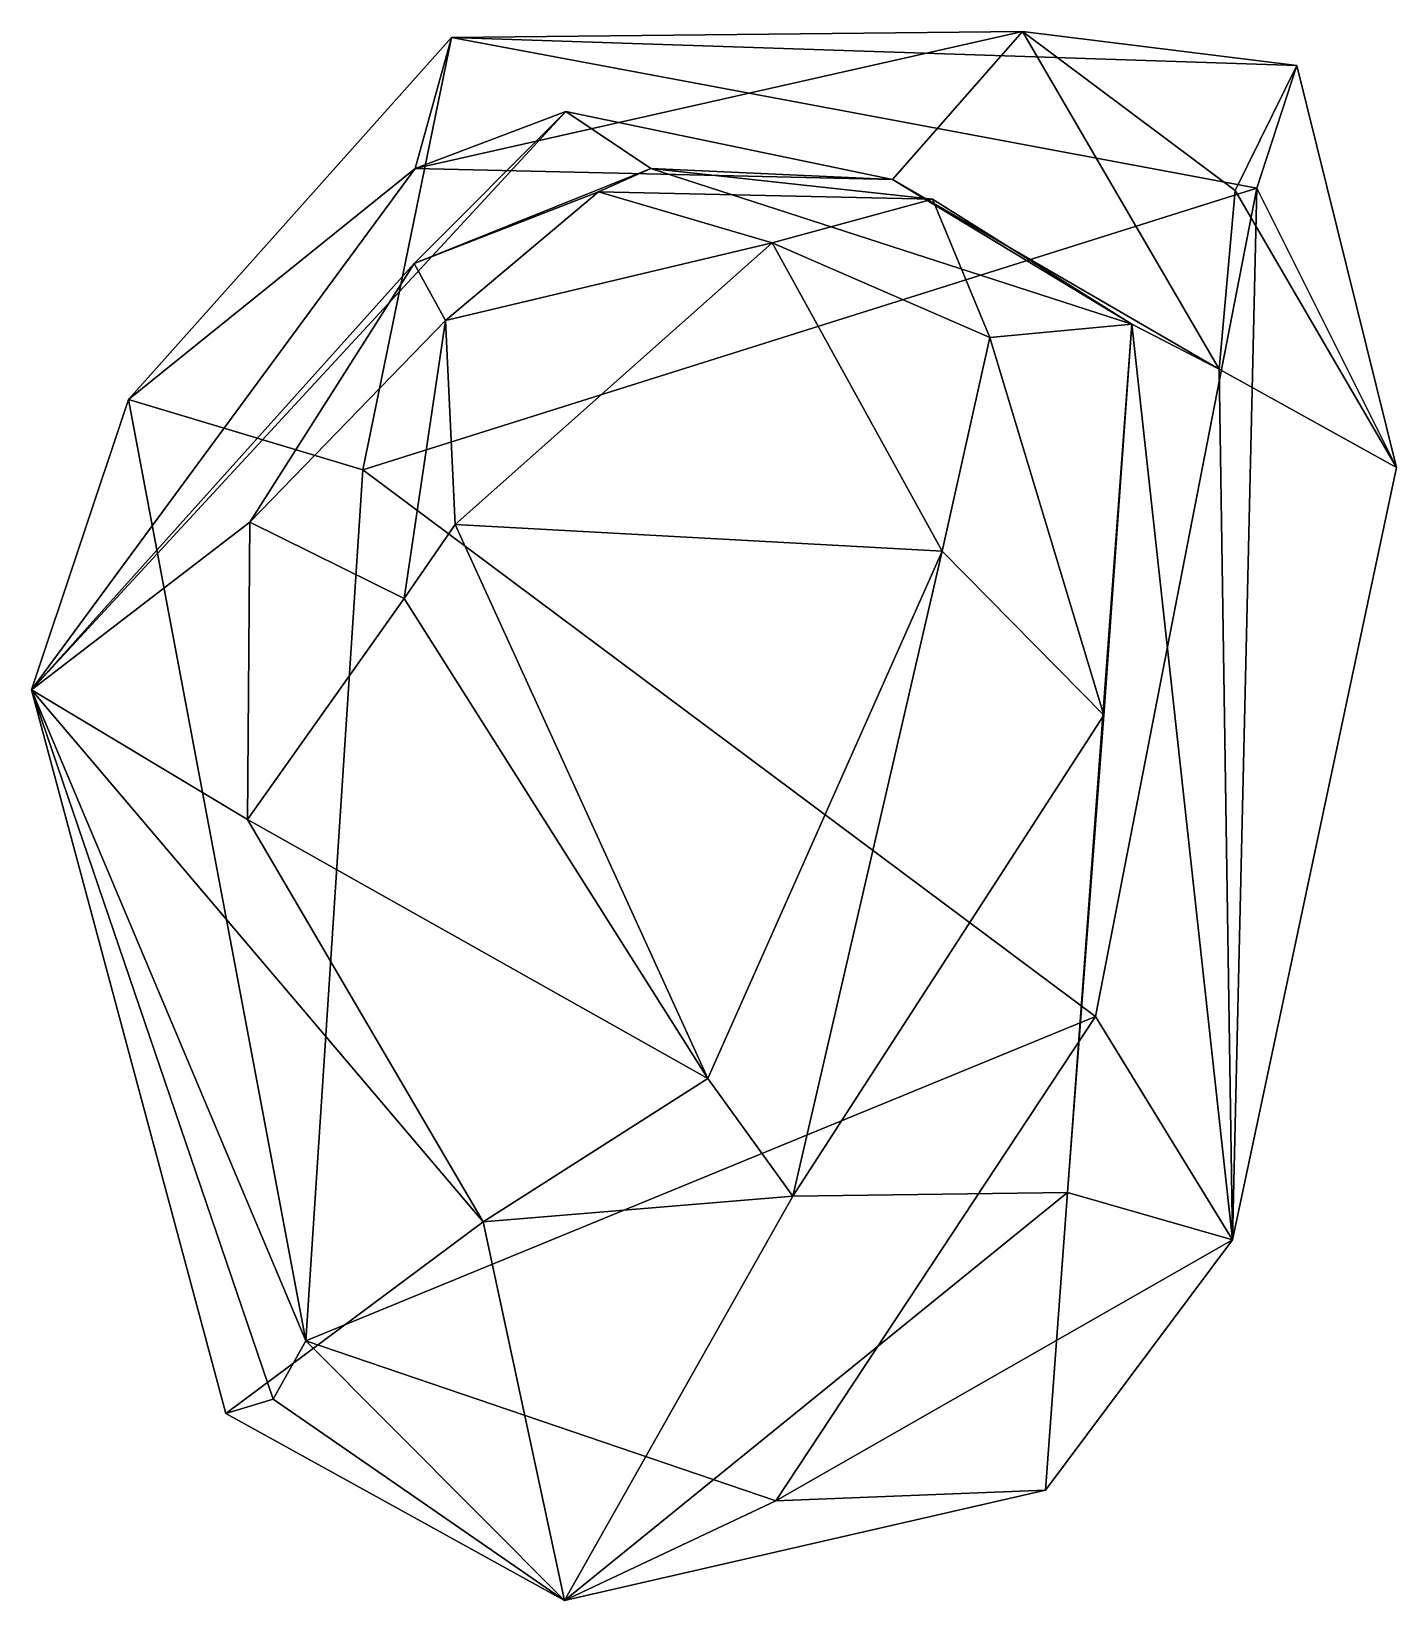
# Model space of a CAD drawing. Header units: metres. Extents: x -0.105 to 0.058, y 0.189 to 0.377.
import ezdxf

# ---------------------------------------------------------------- set-up
doc = ezdxf.new("R2010")
doc.units = ezdxf.units.M

msp = doc.modelspace()

# ---------------------------------------------------------------- linework, layer by layer
at = {"layer": 'jean blue'}
for points in [[(0.01289, 0.3767, 0.77686), (-0.00262, 0.35902, 0.57395), (-0.05958, 0.36033, 0.65323)], [(0.01289, 0.3767, 0.77686), (-0.05958, 0.36033, 0.65323), (-0.05523, 0.37598, 0.84614)], [(0.04564, 0.37264, 0.82657), (0.01289, 0.3767, 0.77686), (-0.05523, 0.37598, 0.84614)], [(-0.00262, 0.35902, 0.57395), (0.01289, 0.3767, 0.77686), (0.03637, 0.33641, 0.68729)], [(0.03825, 0.35772, 0.77381), (0.03637, 0.33641, 0.68729), (0.01289, 0.3767, 0.77686)], [(0.04564, 0.37264, 0.82657), (0.03825, 0.35772, 0.77381), (0.01289, 0.3767, 0.77686)], [(-0.05958, 0.36033, 0.65323), (-0.09378, 0.33279, 0.8586), (-0.05523, 0.37598, 0.84614)], [(-0.05523, 0.37598, 0.84614), (-0.09378, 0.33279, 0.8586), (-0.06581, 0.32438, 0.8899)], [(-0.05523, 0.37598, 0.84614), (-0.06581, 0.32438, 0.8899), (0.04086, 0.35801, 0.86614)], [(0.04564, 0.37264, 0.82657), (-0.05523, 0.37598, 0.84614), (0.04086, 0.35801, 0.86614)], [(0.03825, 0.35772, 0.77381), (0.04564, 0.37264, 0.82657), (0.05753, 0.32467, 0.80555)], [(0.05753, 0.32467, 0.80555), (0.04564, 0.37264, 0.82657), (0.04086, 0.35801, 0.86614)], [(-0.05972, 0.34902, 0.45859), (-0.10537, 0.29815, 0.78874), (-0.04161, 0.36714, 0.5141)], [(-0.04161, 0.36714, 0.5141), (-0.10537, 0.29815, 0.78874), (-0.05958, 0.36033, 0.65323)], [(-0.03146, 0.36033, 0.49395), (-0.05972, 0.34902, 0.45859), (-0.04161, 0.36714, 0.5141)], [(-0.00262, 0.35902, 0.57395), (-0.04161, 0.36714, 0.5141), (-0.05958, 0.36033, 0.65323)], [(-0.00262, 0.35902, 0.57395), (-0.03146, 0.36033, 0.49395), (-0.04161, 0.36714, 0.5141)], [(-0.05958, 0.36033, 0.65323), (-0.10537, 0.29815, 0.78874), (-0.09378, 0.33279, 0.8586)], [(-0.03146, 0.36033, 0.49395), (-0.03769, 0.35757, 0.46395), (-0.05972, 0.34902, 0.45859)], [(0.00216, 0.3567, 0.4754), (-0.03769, 0.35757, 0.46395), (-0.03146, 0.36033, 0.49395)], [(0.02593, 0.34177, 0.56439), (-0.03146, 0.36033, 0.49395), (-0.00262, 0.35902, 0.57395)], [(0.02593, 0.34177, 0.56439), (0.00216, 0.3567, 0.4754), (-0.03146, 0.36033, 0.49395)], [(0.04086, 0.35801, 0.86614), (-0.06581, 0.32438, 0.8899), (0.02158, 0.25916, 0.89527)], [(0.03637, 0.33641, 0.68729), (0.02593, 0.34177, 0.56439), (-0.00262, 0.35902, 0.57395)], [(0.04086, 0.35801, 0.86614), (0.02158, 0.25916, 0.89527), (0.03796, 0.2325, 0.86614)], [(0.03637, 0.33641, 0.68729), (0.03825, 0.35772, 0.77381), (0.05753, 0.32467, 0.80555)], [(0.05753, 0.32467, 0.80555), (0.04086, 0.35801, 0.86614), (0.03796, 0.2325, 0.86614)], [(-0.03769, 0.35757, 0.46395), (-0.05595, 0.34221, 0.44352), (-0.05972, 0.34902, 0.45859)], [(-0.01697, 0.35148, 0.45366), (-0.05595, 0.34221, 0.44352), (-0.03769, 0.35757, 0.46395)], [(0.00216, 0.3567, 0.4754), (-0.01697, 0.35148, 0.45366), (-0.03769, 0.35757, 0.46395)], [(0.00898, 0.34018, 0.4599), (-0.01697, 0.35148, 0.45366), (0.00216, 0.3567, 0.4754)], [(0.00898, 0.34018, 0.4599), (0.00216, 0.3567, 0.4754), (0.02593, 0.34177, 0.56439)], [(-0.01697, 0.35148, 0.45366), (-0.05479, 0.31786, 0.43062), (-0.05595, 0.34221, 0.44352)], [(-0.01697, 0.35148, 0.45366), (0.00332, 0.31467, 0.44482), (-0.05479, 0.31786, 0.43062)], [(-0.01697, 0.35148, 0.45366), (0.00898, 0.34018, 0.4599), (0.00332, 0.31467, 0.44482)], [(-0.07929, 0.31815, 0.43859), (-0.10537, 0.29815, 0.78874), (-0.05972, 0.34902, 0.45859)], [(-0.05595, 0.34221, 0.44352), (-0.07929, 0.31815, 0.43859), (-0.05972, 0.34902, 0.45859)], [(-0.05595, 0.34221, 0.44352), (-0.06088, 0.30902, 0.42931), (-0.07929, 0.31815, 0.43859)], [(-0.05595, 0.34221, 0.44352), (-0.05479, 0.31786, 0.43062), (-0.06088, 0.30902, 0.42931)], [(0.00898, 0.34018, 0.4599), (0.02593, 0.34177, 0.56439), (0.0226, 0.29511, 0.46221)], [(0.0226, 0.29511, 0.46221), (0.02593, 0.34177, 0.56439), (0.01825, 0.23815, 0.55236)], [(0.01825, 0.23815, 0.55236), (0.02593, 0.34177, 0.56439), (0.03796, 0.2325, 0.86614)], [(0.02593, 0.34177, 0.56439), (0.03637, 0.33641, 0.68729), (0.03796, 0.2325, 0.86614)], [(0.00332, 0.31467, 0.44482), (0.00898, 0.34018, 0.4599), (0.0226, 0.29511, 0.46221)], [(0.03637, 0.33641, 0.68729), (0.05753, 0.32467, 0.80555), (0.03796, 0.2325, 0.86614)], [(-0.10537, 0.29815, 0.78874), (-0.07262, 0.22047, 0.87512), (-0.09378, 0.33279, 0.8586)], [(-0.09378, 0.33279, 0.8586), (-0.07262, 0.22047, 0.87512), (-0.06581, 0.32438, 0.8899)], [(-0.06581, 0.32438, 0.8899), (-0.07262, 0.22047, 0.87512), (0.02158, 0.25916, 0.89527)], [(-0.07958, 0.28264, 0.43728), (-0.10537, 0.29815, 0.78874), (-0.07929, 0.31815, 0.43859)], [(-0.07929, 0.31815, 0.43859), (-0.06088, 0.30902, 0.42931), (-0.07958, 0.28264, 0.43728)], [(-0.05479, 0.31786, 0.43062), (-0.02465, 0.25177, 0.44047), (-0.06088, 0.30902, 0.42931)], [(-0.05479, 0.31786, 0.43062), (0.00332, 0.31467, 0.44482), (-0.02465, 0.25177, 0.44047)], [(-0.02465, 0.25177, 0.44047), (0.00332, 0.31467, 0.44482), (-0.0145, 0.23771, 0.45743)], [(0.00332, 0.31467, 0.44482), (0.0226, 0.29511, 0.46221), (-0.0145, 0.23771, 0.45743)], [(-0.06088, 0.30902, 0.42931), (-0.02465, 0.25177, 0.44047), (-0.07958, 0.28264, 0.43728)], [(-0.07958, 0.28264, 0.43728), (-0.05146, 0.23467, 0.44946), (-0.10537, 0.29815, 0.78874)], [(-0.05146, 0.23467, 0.44946), (-0.08219, 0.21177, 0.79555), (-0.10537, 0.29815, 0.78874)], [(-0.10537, 0.29815, 0.78874), (-0.08219, 0.21177, 0.79555), (-0.07653, 0.21351, 0.85787)], [(-0.10537, 0.29815, 0.78874), (-0.07653, 0.21351, 0.85787), (-0.07262, 0.22047, 0.87512)], [(-0.0145, 0.23771, 0.45743), (0.0226, 0.29511, 0.46221), (0.01825, 0.23815, 0.55236)], [(-0.07958, 0.28264, 0.43728), (-0.02465, 0.25177, 0.44047), (-0.05146, 0.23467, 0.44946)], [(0.02158, 0.25916, 0.89527), (-0.07262, 0.22047, 0.87512), (-0.01653, 0.20134, 0.87251)], [(0.02158, 0.25916, 0.89527), (-0.01653, 0.20134, 0.87251), (0.03796, 0.2325, 0.86614)], [(-0.02465, 0.25177, 0.44047), (-0.0145, 0.23771, 0.45743), (-0.05146, 0.23467, 0.44946)], [(0.01825, 0.23815, 0.55236), (-0.04175, 0.18945, 0.80831), (-0.0145, 0.23771, 0.45743)], [(0.01825, 0.23815, 0.55236), (0.01564, 0.20264, 0.82758), (-0.04175, 0.18945, 0.80831)], [(0.01825, 0.23815, 0.55236), (0.03796, 0.2325, 0.86614), (0.01564, 0.20264, 0.82758)], [(-0.0145, 0.23771, 0.45743), (-0.04175, 0.18945, 0.80831), (-0.05146, 0.23467, 0.44946)], [(-0.04175, 0.18945, 0.80831), (-0.08219, 0.21177, 0.79555), (-0.05146, 0.23467, 0.44946)], [(0.03796, 0.2325, 0.86614), (-0.01653, 0.20134, 0.87251), (0.01564, 0.20264, 0.82758)], [(-0.04175, 0.18945, 0.80831), (-0.07262, 0.22047, 0.87512), (-0.07653, 0.21351, 0.85787)], [(-0.01653, 0.20134, 0.87251), (-0.07262, 0.22047, 0.87512), (-0.04175, 0.18945, 0.80831)], [(-0.04175, 0.18945, 0.80831), (-0.07653, 0.21351, 0.85787), (-0.08219, 0.21177, 0.79555)], [(0.01564, 0.20264, 0.82758), (-0.01653, 0.20134, 0.87251), (-0.04175, 0.18945, 0.80831)]]:
    msp.add_3dface(points, dxfattribs=at)

doc.saveas('drawing.dxf')
